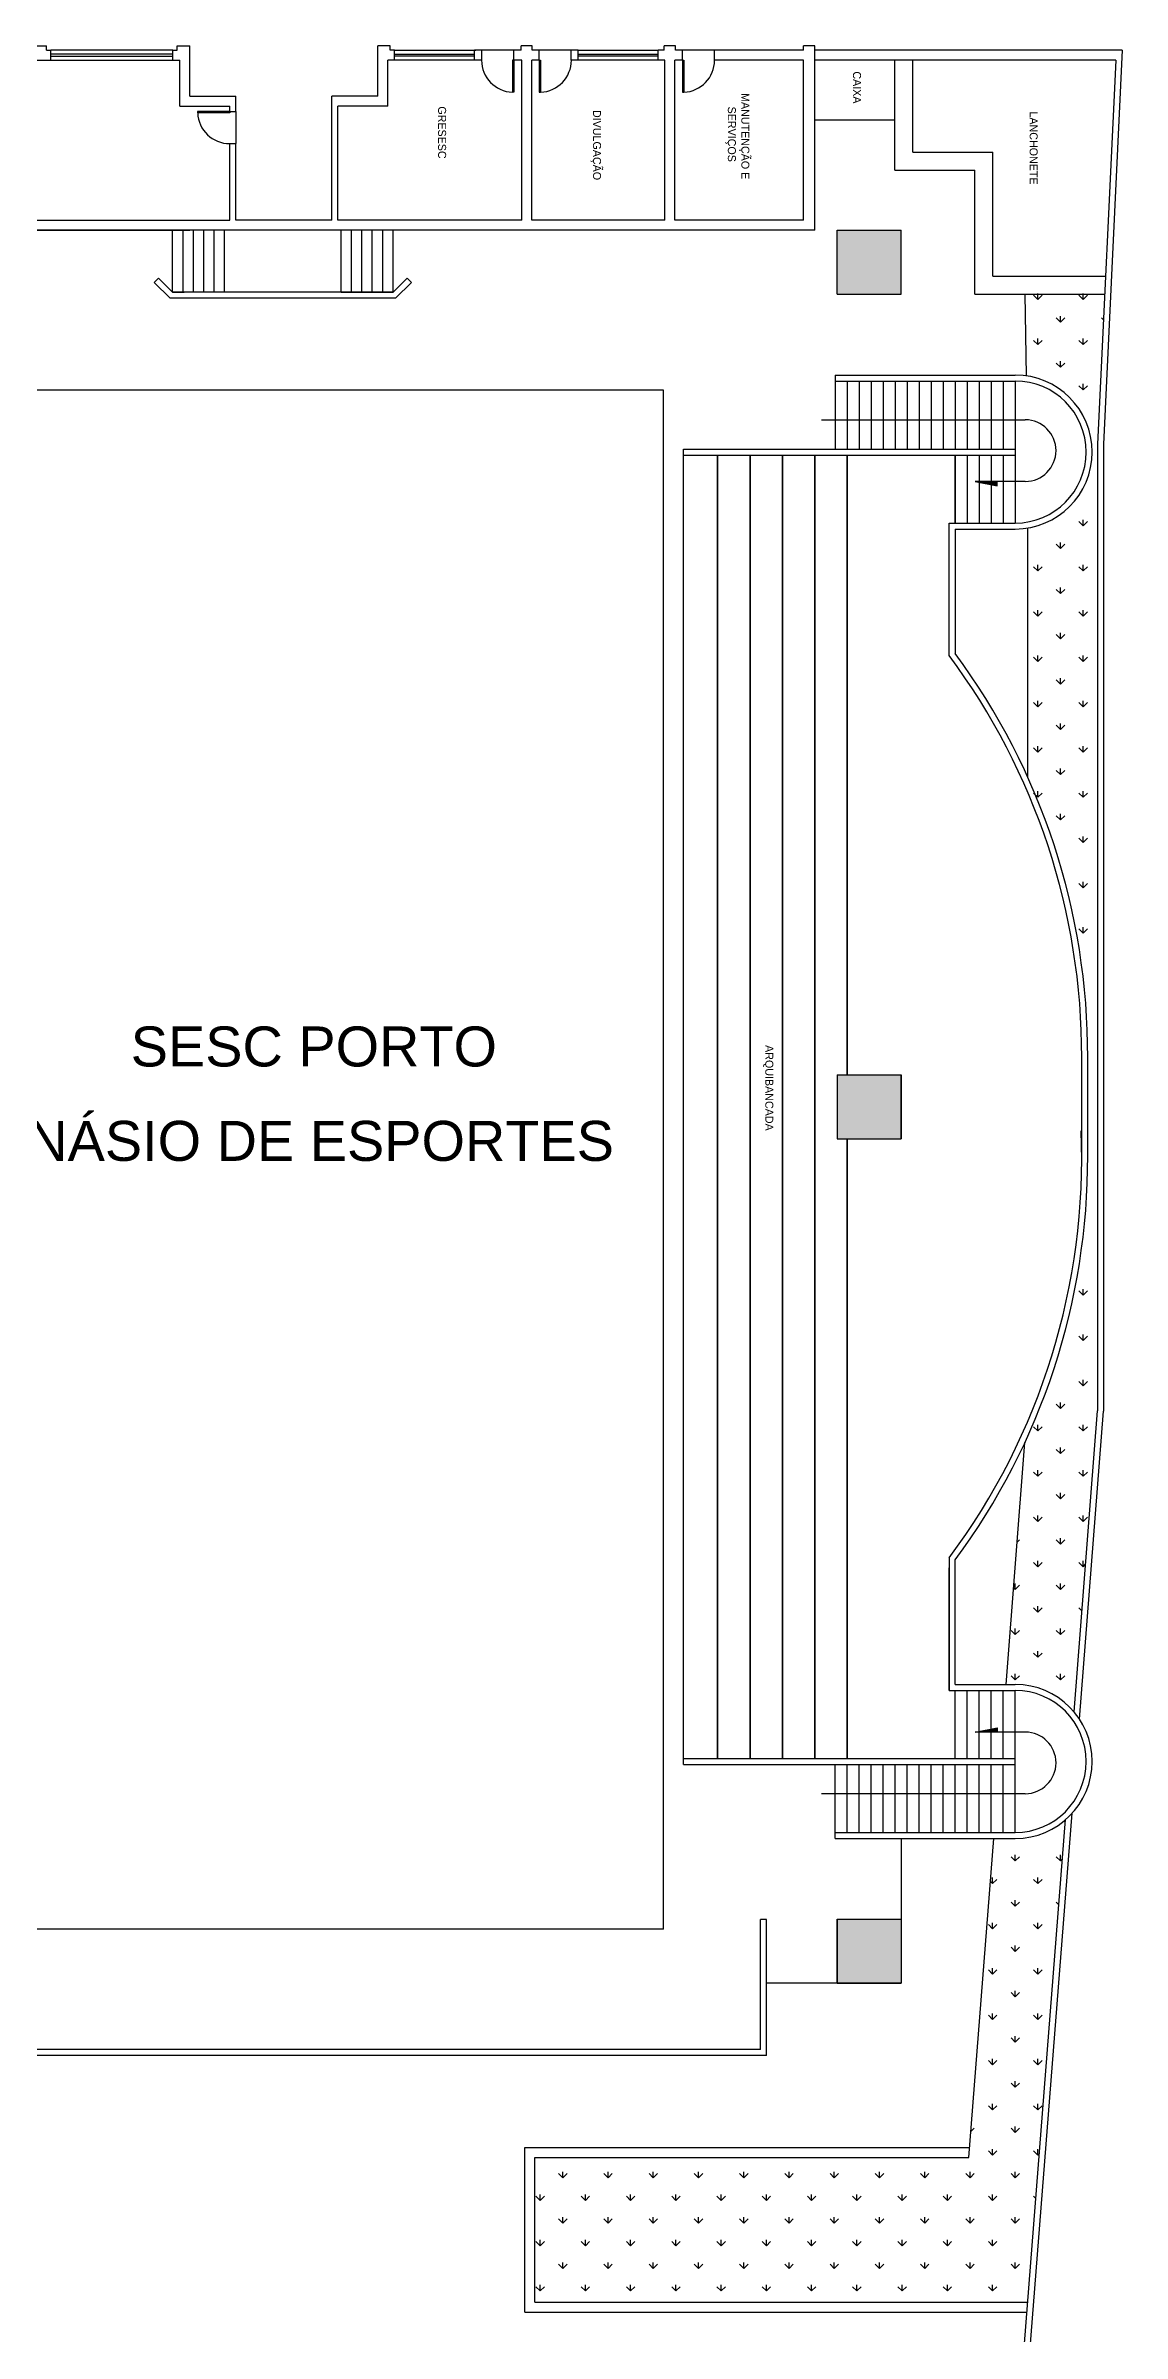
# Model space of a CAD drawing. Extents: x 346 to 515, y 162 to 297.
# Drawn here: x 384.5 to 411.4, y 192.2 to 249.4 of the extents above; entities that cross this region are included whole.
import ezdxf

# ---------------------------------------------------------------- set-up
doc = ezdxf.new("R2010")
doc.units = 0
doc.header["$LTSCALE"] = 35
doc.layers.get('0').update_dxf_attribs({"linetype": 'CONTINUOUS'})
for name, color, linetype in [('COTA', 13, 'CONTINUOUS'), ('ESQUADRIA-FINA', 1, 'CONTINUOUS'), ('ESQUADRIA-GROSSA', 5, 'CONTINUOUS'), ('HACHURA-PLANTAS', 3, 'CONTINUOUS'), ('TEXTO', 2, 'CONTINUOUS'), ('TEXTO-FINO', 5, 'CONTINUOUS')]:
    doc.layers.add(name, color=color, linetype=linetype)
doc.styles.add('ARIAL', font='arial.ttf')

msp = doc.modelspace()

# ---------------------------------------------------------------- hatches: boundary and pattern name
for points in [[(404.27616, 244.81612), (404.27616, 243.21612), (405.87616, 243.21612), (405.87616, 244.81612)], [(405.87616, 222.10612), (405.87616, 223.70612), (404.27616, 223.70612), (404.27616, 222.10612)], [(405.87616, 200.99612), (405.87616, 202.59612), (404.27616, 202.59612), (404.27616, 200.99612)]]:
    msp.add_hatch(color=256).paths.add_polyline_path(points)
at = {"layer": 'ESQUADRIA-FINA'}
h = msp.add_hatch(color=256, dxfattribs=at)
h.paths.add_polyline_path([(408.14335, 238.45448), (408.27415, 238.4291), (408.27415, 238.53602), (408.14335, 238.53602)])
h.paths.add_polyline_path([(408.14335, 238.45448), (408.14335, 238.53602), (407.86335, 238.53602), (407.86335, 238.50881)])
h.paths.add_polyline_path([(407.86335, 238.50881), (407.86335, 238.53602), (407.72311, 238.53602)])
h = msp.add_hatch(color=256, dxfattribs=at)
h.paths.add_polyline_path([(408.14335, 207.35775), (408.27415, 207.38313), (408.27415, 207.27621), (408.14335, 207.27621)])
h.paths.add_polyline_path([(408.14335, 207.35775), (408.14335, 207.27621), (407.86335, 207.27621), (407.86335, 207.30342)])
h.paths.add_polyline_path([(407.86335, 207.30342), (407.86335, 207.27621), (407.72311, 207.27621)])

# ---------------------------------------------------------------- linework, layer by layer
for p, q in [((384.2218, 249.42612), (384.5018, 249.42612)), ((384.5018, 249.31612), (384.5018, 249.42612)), ((384.5018, 249.31612), (384.61062, 249.31612)), ((384.61062, 249.06612), (384.61062, 249.31612)), ((387.66321, 249.06612), (387.66321, 249.31612)), ((387.66321, 249.31612), (387.7718, 249.31612)), ((387.7718, 249.42612), (388.08616, 249.42612)), ((387.7718, 249.31612), (387.7718, 249.42612)), ((388.08616, 248.9384), (388.08616, 249.42612)), ((388.08616, 248.16612), (388.08616, 249.42612)), ((388.08616, 249.04432), (388.08616, 249.42612)), ((388.08616, 248.16612), (388.08616, 249.31612)), ((392.78616, 248.16612), (392.78616, 249.42612)), ((392.78616, 248.16612), (392.78616, 249.42612)), ((393.10051, 249.42612), (392.78616, 249.42612)), ((393.10051, 249.42612), (392.78616, 249.42612)), ((392.78616, 248.16612), (392.78616, 249.31612)), ((393.10051, 249.31612), (393.10051, 249.42612)), ((393.10051, 249.31612), (393.10051, 249.42612)), ((393.2091, 249.31612), (393.10051, 249.31612)), ((393.2091, 249.31612), (393.10051, 249.31612)), ((393.2091, 249.06612), (393.2091, 249.31612)), ((393.2091, 249.06612), (393.2091, 249.31612)), ((393.24066, 249.31612), (395.24066, 249.31612)), ((395.2091, 249.06612), (395.2091, 249.31612)), ((395.38673, 249.31612), (395.2091, 249.31612)), ((395.38673, 249.06612), (395.38673, 249.31612)), ((396.18673, 249.06612), (396.18673, 249.31612)), ((396.37051, 249.31612), (396.18673, 249.31612)), ((396.65051, 249.42612), (396.37051, 249.42612)), ((396.37051, 249.31612), (396.37051, 249.42612)), ((396.65051, 249.31612), (396.65051, 249.42612)), ((396.82616, 249.31612), (396.65051, 249.31612)), ((396.82616, 249.06612), (396.82616, 249.31612)), ((397.62616, 249.06612), (397.62616, 249.31612)), ((397.7955, 249.31612), (397.62616, 249.31612)), ((397.7955, 249.06612), (397.7955, 249.31612)), ((399.7955, 249.06612), (399.7955, 249.31612)), ((399.95051, 249.31612), (399.7955, 249.31612)), ((400.23051, 249.42612), (399.95051, 249.42612)), ((399.95051, 249.31612), (399.95051, 249.42612)), ((400.23051, 249.31612), (400.23051, 249.42612)), ((400.40616, 249.31612), (400.23051, 249.31612)), ((400.40616, 249.06612), (400.40616, 249.31612)), ((401.20616, 249.06612), (401.20616, 249.31612)), ((403.43616, 249.31612), (401.20616, 249.31612)), ((403.43616, 249.31612), (403.43616, 249.42612)), ((403.71771, 249.42612), (403.43616, 249.42612)), ((403.71771, 244.81612), (403.71771, 249.42612)), ((411.40386, 249.31612), (403.71771, 249.31612)), ((384.04616, 249.06612), (384.61062, 249.06612)), ((387.66321, 249.06612), (387.83616, 249.06612)), ((387.83616, 247.91612), (387.83616, 249.06612)), ((393.2091, 249.06612), (393.03616, 249.06612)), ((393.03616, 247.91612), (393.03616, 249.06612)), ((393.2091, 249.06612), (393.03616, 249.06612)), ((393.03616, 247.91612), (393.03616, 249.06612)), ((395.38673, 249.06612), (395.2091, 249.06612)), ((396.38616, 249.06612), (396.18673, 249.06612)), ((396.38616, 245.06612), (396.38616, 249.06612)), ((396.63616, 245.06612), (396.63616, 249.06612)), ((396.82616, 249.06612), (396.63616, 249.06612)), ((397.7955, 249.06612), (397.62616, 249.06612)), ((399.96616, 249.06612), (399.7955, 249.06612)), ((399.96616, 245.06612), (399.96616, 249.06612)), ((400.21616, 245.06612), (400.21616, 249.06612)), ((400.40616, 249.06612), (400.21616, 249.06612)), ((403.43616, 249.06612), (401.20616, 249.06612)), ((403.43616, 245.06612), (403.43616, 249.06612)), ((411.24197, 249.06612), (403.71771, 249.06612)), ((387.83616, 247.91612), (387.83616, 248.24432)), ((388.08616, 248.16612), (389.23616, 248.16612)), ((389.23616, 247.78138), (389.23616, 248.16612)), ((391.63616, 245.06612), (391.63616, 248.16612)), ((392.78616, 248.16612), (391.63616, 248.16612)), ((387.83616, 247.91612), (389.08616, 247.91612)), ((389.08616, 247.78138), (389.08616, 247.91612)), ((389.08616, 247.78138), (389.23616, 247.78138)), ((391.78616, 245.06612), (391.78616, 247.91612)), ((393.03616, 247.91612), (391.78616, 247.91612)), ((389.08616, 245.06612), (389.08616, 246.98138)), ((389.08616, 246.98138), (389.23616, 246.98138)), ((389.08616, 246.98138), (389.23616, 246.98138)), ((389.23616, 245.06612), (389.23616, 246.98138)), ((376.59616, 244.81612), (388.08616, 244.81612)), ((389.23616, 244.81612), (377.18616, 244.81612)), ((380.90616, 245.06612), (389.08616, 245.06612)), ((403.71771, 244.81612), (389.08616, 244.81612)), ((391.63616, 245.06612), (389.23616, 245.06612)), ((396.38616, 245.06612), (391.78616, 245.06612)), ((399.96616, 245.06612), (396.63616, 245.06612)), ((403.43616, 245.06612), (400.21616, 245.06612)), ((404.27616, 243.21612), (404.27616, 244.81612)), ((404.27616, 244.81612), (405.87616, 244.81612)), ((405.87616, 243.21612), (405.87616, 244.81612)), ((387.30519, 243.61834), (387.19912, 243.51228)), ((387.65874, 243.26479), (387.30519, 243.61834)), ((393.17116, 243.26479), (393.52471, 243.61834)), ((393.52471, 243.61834), (393.63078, 243.51228)), ((387.59661, 243.11479), (387.19912, 243.51228)), ((393.23329, 243.11479), (387.59661, 243.11479)), ((393.17116, 243.26479), (387.65874, 243.26479)), ((393.23329, 243.11479), (393.63078, 243.51228)), ((404.27616, 243.21612), (405.87616, 243.21612)), ((404.22616, 241.19612), (408.72616, 241.19612)), ((404.22616, 241.19612), (404.22616, 239.34612)), ((404.22616, 241.04612), (408.72616, 241.04612)), ((404.52616, 241.04612), (404.52616, 239.34612)), ((404.82616, 241.04612), (404.82616, 239.34612)), ((405.12616, 241.04612), (405.12616, 239.34612)), ((405.42616, 241.04612), (405.42616, 239.34612)), ((405.72616, 241.04612), (405.72616, 239.34612)), ((406.02616, 241.04612), (406.02616, 239.34612)), ((406.32616, 241.04612), (406.32616, 239.34612)), ((406.62616, 241.04612), (406.62616, 239.34612)), ((406.92616, 241.04612), (406.92616, 239.34612)), ((407.22616, 241.04612), (407.22616, 239.34612)), ((407.52616, 241.04612), (407.52616, 239.34612)), ((407.82616, 241.04612), (407.82616, 239.34612)), ((408.12616, 241.04612), (408.12616, 239.34612)), ((408.42616, 241.04612), (408.42616, 239.34612)), ((408.72616, 241.04612), (408.72616, 237.49612)), ((400.43616, 239.34612), (408.72616, 239.34612)), ((400.43616, 239.19612), (408.72616, 239.19612)), ((402.09616, 239.19612), (402.09616, 235.41303)), ((407.22616, 239.19612), (407.22616, 237.49612)), ((407.22616, 237.49612), (407.22616, 239.19612)), ((407.52616, 239.19612), (407.52616, 237.49612)), ((407.82616, 239.19612), (407.82616, 237.49612)), ((408.12616, 239.19612), (408.12616, 237.49612)), ((408.42616, 239.19612), (408.42616, 237.49612)), ((404.52616, 237.34612), (404.52616, 234.23189)), ((407.07616, 237.49612), (408.72616, 237.49612)), ((407.07616, 234.18229), (407.07616, 237.49612)), ((407.22616, 237.34612), (408.72616, 237.34612)), ((407.22616, 237.34612), (407.22616, 234.23189)), ((410.38899, 221.6761), (410.38899, 224.24251)), ((410.53899, 221.6761), (410.53899, 224.24251)), ((404.27616, 223.70612), (404.27616, 222.10612)), ((404.27616, 223.70612), (405.87616, 223.70612)), ((405.87616, 222.10612), (405.87616, 223.70612)), ((405.87616, 223.70612), (405.87616, 222.10612)), ((404.27616, 222.10612), (405.87616, 222.10612)), ((404.27616, 222.10612), (405.87616, 222.10612)), ((404.52616, 222.10612), (404.52616, 206.61612)), ((404.52616, 222.10612), (404.52616, 206.61612)), ((404.52616, 206.61612), (404.52616, 222.10612)), ((407.07616, 211.62995), (407.07616, 208.31612)), ((407.07616, 211.62995), (407.07616, 208.31612)), ((407.22616, 208.46612), (407.22616, 211.58034)), ((407.07616, 208.31612), (407.07616, 211.38083)), ((402.09616, 206.61612), (402.09616, 210.3992)), ((407.07616, 208.31612), (408.72616, 208.31612)), ((407.22616, 208.46612), (408.72616, 208.46612)), ((407.22616, 206.61612), (407.22616, 208.31612)), ((407.22616, 206.61612), (407.22616, 208.31612)), ((407.52616, 206.61612), (407.52616, 208.31612)), ((407.82616, 206.61612), (407.82616, 208.31612)), ((408.12616, 206.61612), (408.12616, 208.31612)), ((408.42616, 206.61612), (408.42616, 208.31612)), ((408.72616, 204.76612), (408.72616, 208.31612)), ((400.43616, 206.61612), (408.72616, 206.61612)), ((400.43616, 206.61612), (407.07616, 206.61612)), ((400.43616, 206.46612), (408.72616, 206.46612)), ((400.43616, 206.46612), (407.22616, 206.46612)), ((404.22616, 204.61612), (404.22616, 206.46612)), ((404.52616, 204.76612), (404.52616, 206.46612)), ((404.82616, 204.76612), (404.82616, 206.46612)), ((405.12616, 204.76612), (405.12616, 206.46612)), ((405.42616, 204.76612), (405.42616, 206.46612)), ((405.72616, 204.76612), (405.72616, 206.46612)), ((406.02616, 204.76612), (406.02616, 206.46612)), ((406.32616, 204.76612), (406.32616, 206.46612)), ((406.62616, 204.76612), (406.62616, 206.46612)), ((406.92616, 204.76612), (406.92616, 206.46612)), ((407.22616, 204.76612), (407.22616, 206.46612)), ((407.52616, 204.76612), (407.52616, 206.46612)), ((407.82616, 204.76612), (407.82616, 206.46612)), ((408.12616, 204.76612), (408.12616, 206.46612)), ((408.42616, 204.76612), (408.42616, 206.46612)), ((404.22616, 204.76612), (408.72616, 204.76612)), ((404.22616, 204.61612), (408.72616, 204.61612)), ((402.35616, 199.34612), (402.35616, 202.58799)), ((402.50616, 202.58799), (402.35616, 202.58799)), ((402.50616, 199.19612), (402.50616, 202.58799)), ((404.27616, 202.59612), (405.87616, 202.59612)), ((404.27616, 200.99612), (404.27616, 202.59612)), ((404.27616, 202.59612), (404.27616, 200.99612)), ((405.87616, 202.59612), (405.87616, 200.99612)), ((404.27616, 200.99612), (405.87616, 200.99612)), ((404.27616, 200.99612), (405.87616, 200.99612)), ((393.96616, 199.19612), (378.36616, 199.19612)), ((393.96616, 199.34612), (378.51616, 199.34612)), ((402.35616, 199.34612), (393.96616, 199.34612)), ((402.50616, 199.19612), (393.96616, 199.19612))]:
    msp.add_line(p, q)
for centre, radius, start, end in [((408.72616, 239.27112), 1.925, 270, 90), ((408.72616, 239.27112), 1.775, 270, 90), ((393.6614, 224.18932), 16.72768, 359.818618, 36.683279), ((393.6614, 224.18932), 16.87768, 359.819425, 36.514127), ((393.6614, 221.62291), 16.72768, 323.316721, 2.337116), ((393.6614, 221.62291), 16.87768, 323.485873, 0.180575), ((408.72616, 206.54112), 1.925, 270, 90), ((408.72616, 206.54112), 1.775, 270, 90)]:
    msp.add_arc(centre, radius, start, end)
at = {"layer": 'COTA'}
for p, q in [((400.43616, 206.46612), (400.43616, 239.34612)), ((401.28616, 206.61612), (401.28616, 239.19612)), ((401.28616, 239.19612), (401.28616, 206.61612)), ((402.09616, 206.61612), (402.09616, 239.19612)), ((402.09616, 239.19612), (402.09616, 206.61612)), ((402.90616, 206.61612), (402.90616, 239.19612)), ((402.90616, 239.19612), (402.90616, 206.61612)), ((403.71616, 206.61612), (403.71616, 239.19612)), ((403.71616, 239.19612), (403.71616, 206.61612)), ((404.52616, 239.19612), (404.52616, 223.70612)), ((404.52616, 223.70612), (404.52616, 239.19612))]:
    msp.add_line(p, q, dxfattribs=at)
at = {"layer": 'ESQUADRIA-FINA'}
for p, q in [((387.66321, 249.31612), (384.61062, 249.31612)), ((393.2091, 249.31612), (395.2091, 249.31612)), ((396.18673, 249.31612), (395.38673, 249.31612)), ((397.62616, 249.31612), (396.82616, 249.31612)), ((397.7955, 249.31612), (399.7955, 249.31612)), ((401.20616, 249.31612), (400.40616, 249.31612)), ((411.40386, 249.31612), (410.93771, 239.46612)), ((384.61062, 249.06612), (387.66321, 249.06612)), ((395.2091, 249.06612), (393.2091, 249.06612)), ((399.7955, 249.06612), (397.7955, 249.06612)), ((405.71771, 246.31612), (405.71771, 249.06612)), ((406.16771, 246.76612), (406.16771, 249.06612)), ((411.24197, 249.06612), (410.78771, 239.46612)), ((389.23616, 247.78138), (389.23616, 246.98138)), ((405.71771, 247.56612), (403.71771, 247.56612)), ((406.16771, 246.76612), (408.16771, 246.76612)), ((408.16771, 243.66612), (408.16771, 246.76612)), ((405.71771, 246.31612), (407.71771, 246.31612)), ((407.71771, 243.21612), (407.71771, 246.31612)), ((387.65874, 243.26479), (387.65874, 244.81612)), ((387.65874, 243.26479), (387.65874, 244.81612)), ((387.91874, 243.26479), (387.91874, 244.81612)), ((388.17874, 243.26479), (388.17874, 244.81612)), ((388.43874, 243.26479), (388.43874, 244.81612)), ((388.69874, 243.26479), (388.69874, 244.81612)), ((388.95874, 243.26479), (388.95874, 244.81612)), ((391.87116, 243.26479), (391.87116, 244.81612)), ((391.87116, 243.26479), (391.87116, 244.81612)), ((392.13116, 243.26479), (392.13116, 244.81612)), ((392.39116, 243.26479), (392.39116, 244.81612)), ((392.65116, 243.26479), (392.65116, 244.81612)), ((392.91116, 243.26479), (392.91116, 244.81612)), ((393.17116, 243.26479), (393.17116, 244.81612)), ((408.16771, 243.66612), (410.98645, 243.66612)), ((387.65874, 243.26479), (387.9467, 243.26479)), ((391.87116, 243.26479), (387.9467, 243.26479)), ((391.87116, 243.26479), (393.17116, 243.26479)), ((391.87116, 243.26479), (393.17116, 243.26479)), ((407.71771, 243.21612), (410.96516, 243.21612)), ((409.00778, 241.1754), (408.97204, 243.21612)), ((399.93616, 240.81612), (380.93616, 240.81612)), ((399.93616, 202.34612), (399.93616, 240.81612)), ((403.88278, 240.07483), (408.9772, 240.07483)), ((410.78771, 239.46612), (410.78771, 215.30367)), ((410.93771, 239.46612), (410.93771, 215.29781)), ((407.72311, 238.53602), (408.27415, 238.4291)), ((408.9772, 238.53602), (407.72311, 238.53602)), ((408.27415, 238.4291), (408.27415, 238.53602)), ((409.03771, 237.3715), (409.03771, 231.14812)), ((410.19835, 207.78139), (410.78771, 215.30367)), ((410.33451, 207.59886), (410.93771, 215.29781)), ((408.49663, 208.46612), (408.9708, 214.51812)), ((407.72311, 207.27621), (408.27415, 207.38313)), ((408.9772, 207.27621), (407.72311, 207.27621)), ((408.27415, 207.38313), (408.27415, 207.27621)), ((403.88278, 205.7374), (408.9772, 205.7374)), ((408.73733, 189.13389), (409.98722, 205.0867)), ((408.88714, 189.12552), (410.15015, 205.24579)), ((405.87616, 204.61612), (405.87616, 200.99612)), ((407.57055, 196.64612), (408.19499, 204.61612)), ((399.93616, 202.34612), (380.93616, 202.34612)), ((405.87616, 200.99612), (402.50616, 200.99612)), ((396.46771, 196.89612), (407.59013, 196.89612)), ((396.46771, 192.77612), (396.46771, 196.89612)), ((396.71771, 196.64612), (407.57055, 196.64612)), ((396.71771, 193.02612), (396.71771, 196.64612)), ((396.46771, 192.77612), (409.0227, 192.77612)), ((396.71771, 193.02612), (409.04229, 193.02612))]:
    msp.add_line(p, q, dxfattribs=at)
for centre, radius, start, end in [((396.18673, 249.06612), 0.80267, 180, 267.543714), ((396.82616, 249.06612), 0.80267, 272.456286, 0), ((400.40616, 249.06612), 0.80267, 272.456286, 0), ((389.08616, 247.78138), 0.80267, 182.456286, 270), ((408.9772, 239.30602), 0.77, 270, 90), ((408.9772, 206.50621), 0.77, 270, 90)]:
    msp.add_arc(centre, radius, start, end, dxfattribs=at)
at = {"layer": 'ESQUADRIA-GROSSA'}
for p, q in [((387.66321, 249.21612), (384.61062, 249.21612)), ((384.61062, 249.16612), (387.66321, 249.16612)), ((393.2091, 249.21612), (395.2091, 249.21612)), ((395.2091, 249.16612), (393.2091, 249.16612)), ((396.18673, 249.06612), (396.15233, 249.06612)), ((396.15233, 249.06612), (396.15233, 248.26345)), ((396.18673, 249.06612), (396.18673, 248.26345)), ((396.82616, 249.06612), (396.86056, 249.06612)), ((396.82616, 249.06612), (396.82616, 248.26345)), ((396.86056, 249.06612), (396.86056, 248.26345)), ((397.7955, 249.21612), (399.7955, 249.21612)), ((399.7955, 249.16612), (397.7955, 249.16612)), ((400.40616, 249.06612), (400.44056, 249.06612)), ((400.40616, 249.06612), (400.40616, 248.26345)), ((400.44056, 249.06612), (400.44056, 248.26345)), ((396.18673, 248.26345), (396.15233, 248.26345)), ((396.82616, 248.26345), (396.86056, 248.26345)), ((400.40616, 248.26345), (400.44056, 248.26345)), ((389.08616, 247.78138), (388.28349, 247.78138)), ((388.28349, 247.78138), (388.28349, 247.74698)), ((389.08616, 247.74698), (388.28349, 247.74698)), ((389.08616, 247.78138), (389.08616, 247.74698))]:
    msp.add_line(p, q, dxfattribs=at)
at = {"layer": 'HACHURA-PLANTAS'}
for p, q in [((409.29349, 243.08625), (409.18742, 243.19232)), ((409.29349, 243.08625), (409.29349, 243.23625)), ((409.29349, 243.08625), (409.39956, 243.19232)), ((410.42486, 243.08625), (410.31879, 243.19232)), ((410.42486, 243.08625), (410.42486, 243.23625)), ((410.42486, 243.08625), (410.53093, 243.19232)), ((409.85918, 242.52057), (409.75311, 242.62663)), ((409.85918, 242.52057), (409.85918, 242.67057)), ((409.85918, 242.52057), (409.96524, 242.62663)), ((410.93488, 242.57623), (410.88448, 242.62663)), ((409.29349, 241.95488), (409.18742, 242.06095)), ((409.29349, 241.95488), (409.29349, 242.10488)), ((409.29349, 241.95488), (409.39956, 242.06095)), ((410.42486, 241.95488), (410.31879, 242.06095)), ((410.42486, 241.95488), (410.42486, 242.10488)), ((410.42486, 241.95488), (410.53093, 242.06095)), ((409.85918, 241.3892), (409.75311, 241.49526)), ((409.85918, 241.3892), (409.85918, 241.5392)), ((409.85918, 241.3892), (409.96524, 241.49526)), ((410.42486, 240.82351), (410.31879, 240.92958)), ((410.42486, 240.82351), (410.42486, 240.97351)), ((410.42486, 240.82351), (410.53093, 240.92958)), ((410.42486, 237.4294), (410.31879, 237.53546)), ((410.42486, 237.4294), (410.42486, 237.5794)), ((410.42486, 237.4294), (410.53093, 237.53546)), ((409.85918, 236.86371), (409.75311, 236.96978)), ((409.85918, 236.86371), (409.85918, 237.01371)), ((409.85918, 236.86371), (409.96524, 236.96978)), ((409.29349, 236.29803), (409.18742, 236.40409)), ((409.29349, 236.29803), (409.29349, 236.44803)), ((409.29349, 236.29803), (409.39956, 236.40409)), ((410.42486, 236.29803), (410.31879, 236.40409)), ((410.42486, 236.29803), (410.42486, 236.44803)), ((410.42486, 236.29803), (410.53093, 236.40409)), ((409.85918, 235.73234), (409.75311, 235.83841)), ((409.85918, 235.73234), (409.85918, 235.88234)), ((409.85918, 235.73234), (409.96524, 235.83841)), ((409.29349, 235.16666), (409.18742, 235.27272)), ((409.29349, 235.16666), (409.29349, 235.31666)), ((409.29349, 235.16666), (409.39956, 235.27272)), ((410.42486, 235.16666), (410.31879, 235.27272)), ((410.42486, 235.16666), (410.42486, 235.31666)), ((410.42486, 235.16666), (410.53093, 235.27272)), ((409.85918, 234.60097), (409.75311, 234.70704)), ((409.85918, 234.60097), (409.85918, 234.75097)), ((409.85918, 234.60097), (409.96524, 234.70704)), ((409.29349, 234.03529), (409.18742, 234.14135)), ((409.29349, 234.03529), (409.29349, 234.18529)), ((409.29349, 234.03529), (409.39956, 234.14135)), ((410.42486, 234.03529), (410.31879, 234.14135)), ((410.42486, 234.03529), (410.42486, 234.18529)), ((410.42486, 234.03529), (410.53093, 234.14135)), ((409.85918, 233.4696), (409.75311, 233.57567)), ((409.85918, 233.4696), (409.85918, 233.6196)), ((409.85918, 233.4696), (409.96524, 233.57567)), ((409.29349, 232.90391), (409.18742, 233.00998)), ((409.29349, 232.90391), (409.29349, 233.05391)), ((409.29349, 232.90391), (409.39956, 233.00998)), ((410.42486, 232.90391), (410.31879, 233.00998)), ((410.42486, 232.90391), (410.42486, 233.05391)), ((410.42486, 232.90391), (410.53093, 233.00998)), ((409.85918, 232.33823), (409.75311, 232.44429)), ((409.85918, 232.33823), (409.85918, 232.48823)), ((409.85918, 232.33823), (409.96524, 232.44429)), ((409.29349, 231.77254), (409.18742, 231.87861)), ((409.29349, 231.77254), (409.29349, 231.92254)), ((409.29349, 231.77254), (409.39956, 231.87861)), ((410.42486, 231.77254), (410.31879, 231.87861)), ((410.42486, 231.77254), (410.42486, 231.92254)), ((410.42486, 231.77254), (410.53093, 231.87861)), ((409.85918, 231.20686), (409.75311, 231.31292)), ((409.85918, 231.20686), (409.85918, 231.35686)), ((409.85918, 231.20686), (409.96524, 231.31292)), ((409.29349, 230.64117), (409.18742, 230.74724)), ((409.29349, 230.64117), (409.29349, 230.79117)), ((409.29349, 230.64117), (409.39956, 230.74724)), ((410.42486, 230.64117), (410.31879, 230.74724)), ((410.42486, 230.64117), (410.42486, 230.79117)), ((410.42486, 230.64117), (410.53093, 230.74724)), ((409.85918, 230.07549), (409.75311, 230.18155)), ((409.85918, 230.07549), (409.85918, 230.22549)), ((409.85918, 230.07549), (409.96524, 230.18155)), ((410.42486, 229.5098), (410.31879, 229.61587)), ((410.42486, 229.5098), (410.42486, 229.6598)), ((410.42486, 229.5098), (410.53093, 229.61587)), ((410.42486, 228.37843), (410.31879, 228.4845)), ((410.42486, 228.37843), (410.42486, 228.52843)), ((410.42486, 228.37843), (410.53093, 228.4845)), ((410.42486, 227.24706), (410.31879, 227.35313)), ((410.42486, 227.24706), (410.42486, 227.39706)), ((410.42486, 227.24706), (410.53093, 227.35313)), ((410.42486, 218.19609), (410.31879, 218.30216)), ((410.42486, 218.19609), (410.42486, 218.34609)), ((410.42486, 218.19609), (410.53093, 218.30216)), ((410.42486, 217.06472), (410.31879, 217.17079)), ((410.42486, 217.06472), (410.42486, 217.21472)), ((410.42486, 217.06472), (410.53093, 217.17079)), ((410.42486, 215.93335), (410.31879, 216.03942)), ((410.42486, 215.93335), (410.42486, 216.08335)), ((410.42486, 215.93335), (410.53093, 216.03942)), ((409.85918, 215.36767), (409.75311, 215.47373)), ((409.85918, 215.36767), (409.85918, 215.51767)), ((409.85918, 215.36767), (409.96524, 215.47373)), ((409.29349, 214.80198), (409.18742, 214.90805)), ((409.29349, 214.80198), (409.29349, 214.95198)), ((409.29349, 214.80198), (409.39956, 214.90805)), ((410.42486, 214.80198), (410.31879, 214.90805)), ((410.42486, 214.80198), (410.42486, 214.95198)), ((410.42486, 214.80198), (410.53093, 214.90805)), ((409.85918, 214.2363), (409.75311, 214.34236)), ((409.85918, 214.2363), (409.85918, 214.3863)), ((409.85918, 214.2363), (409.96524, 214.34236)), ((409.29349, 213.67061), (409.18742, 213.77668)), ((409.29349, 213.67061), (409.29349, 213.82061)), ((409.29349, 213.67061), (409.39956, 213.77668)), ((410.42486, 213.67061), (410.31879, 213.77668)), ((410.42486, 213.67061), (410.42486, 213.82061)), ((410.42486, 213.67061), (410.53093, 213.77668)), ((409.85918, 213.10492), (409.75311, 213.21099)), ((409.85918, 213.10492), (409.85918, 213.25492)), ((409.85918, 213.10492), (409.96524, 213.21099)), ((409.29349, 212.53924), (409.18742, 212.64531)), ((409.29349, 212.53924), (409.29349, 212.68924)), ((409.29349, 212.53924), (409.39956, 212.64531)), ((410.42486, 212.53924), (410.31879, 212.64531)), ((410.42486, 212.53924), (410.42486, 212.68924)), ((410.42486, 212.53924), (410.53093, 212.64531)), ((408.77515, 212.0209), (408.83387, 212.07962)), ((409.29349, 211.40787), (409.29349, 211.55787)), ((409.85918, 211.97355), (409.75311, 212.07962)), ((409.85918, 211.97355), (409.85918, 212.12355)), ((409.85918, 211.97355), (409.96524, 212.07962)), ((410.42486, 211.40787), (410.42486, 211.55787)), ((408.7278, 210.84218), (408.7278, 210.99218)), ((409.29349, 211.40787), (409.18742, 211.51393)), ((409.29349, 211.40787), (409.39956, 211.51393)), ((409.85918, 210.84218), (409.85918, 210.99218)), ((410.42486, 211.40787), (410.31879, 211.51393)), ((410.42486, 211.40787), (410.48738, 211.47039)), ((408.7278, 210.84218), (408.68607, 210.88392)), ((408.7278, 210.84218), (408.83387, 210.94825)), ((409.29349, 210.32154), (409.29349, 210.4265)), ((409.85918, 210.84218), (409.75311, 210.94825)), ((409.85918, 210.84218), (409.96524, 210.94825)), ((408.7278, 209.71081), (408.7278, 209.86081)), ((409.21001, 210.35998), (409.18742, 210.38256)), ((409.29349, 210.2765), (409.21001, 210.35998)), ((409.29349, 210.2765), (409.29349, 210.32154)), ((409.29349, 210.2765), (409.32433, 210.30734)), ((409.32433, 210.30734), (409.39956, 210.38256)), ((409.85918, 209.71081), (409.85918, 209.86081)), ((410.39609, 210.30527), (410.31879, 210.38256)), ((408.7278, 209.71081), (408.62174, 209.81688)), ((408.7278, 209.71081), (408.83387, 209.81688)), ((409.29349, 209.14513), (409.29349, 209.29513)), ((409.85918, 209.71081), (409.75311, 209.81688)), ((409.85918, 209.71081), (409.96524, 209.81688)), ((408.7278, 208.57944), (408.7278, 208.72944)), ((409.29349, 209.14513), (409.18742, 209.25119)), ((409.29349, 209.14513), (409.39956, 209.25119)), ((409.85918, 208.57944), (409.85918, 208.72944)), ((408.7278, 208.57944), (408.62174, 208.68551)), ((408.7278, 208.57944), (408.83387, 208.68551)), ((409.85918, 208.57944), (409.75311, 208.68551)), ((409.85918, 208.57944), (409.96524, 208.68551)), ((408.7278, 204.05396), (408.62174, 204.16002)), ((408.7278, 204.05396), (408.7278, 204.20396)), ((408.7278, 204.05396), (408.83387, 204.16002)), ((409.85918, 204.05396), (409.75311, 204.16002)), ((409.85918, 204.05396), (409.85918, 204.20396)), ((408.16212, 203.48827), (408.16212, 203.63827)), ((408.16212, 203.48827), (408.26819, 203.59434)), ((409.29349, 203.48827), (409.18742, 203.59434)), ((409.29349, 203.48827), (409.29349, 203.63827)), ((409.29349, 203.48827), (409.39956, 203.59434)), ((409.85918, 204.05396), (409.91031, 204.1051)), ((408.16212, 203.48827), (408.11066, 203.53974)), ((408.7278, 202.92259), (408.62174, 203.02865)), ((408.7278, 202.92259), (408.7278, 203.07259)), ((408.7278, 202.92259), (408.83387, 203.02865)), ((409.82068, 202.96108), (409.75311, 203.02865)), ((408.16212, 202.3569), (408.05605, 202.46297)), ((408.16212, 202.3569), (408.16212, 202.5069)), ((408.16212, 202.3569), (408.26819, 202.46297)), ((409.29349, 202.3569), (409.18742, 202.46297)), ((409.29349, 202.3569), (409.29349, 202.5069)), ((409.29349, 202.3569), (409.39956, 202.46297)), ((408.7278, 201.79122), (408.62174, 201.89728)), ((408.7278, 201.79122), (408.7278, 201.94122)), ((408.7278, 201.79122), (408.83387, 201.89728)), ((408.16212, 201.22553), (408.05605, 201.3316)), ((408.16212, 201.22553), (408.16212, 201.37553)), ((408.16212, 201.22553), (408.26819, 201.3316)), ((409.29349, 201.22553), (409.18742, 201.3316)), ((409.29349, 201.22553), (409.29349, 201.37553)), ((409.29349, 201.22553), (409.39956, 201.3316)), ((408.7278, 200.65985), (408.62174, 200.76591)), ((408.7278, 200.65985), (408.7278, 200.80985)), ((408.7278, 200.65985), (408.83387, 200.76591)), ((408.16212, 200.09416), (408.05605, 200.20023)), ((408.16212, 200.09416), (408.16212, 200.24416)), ((408.16212, 200.09416), (408.26819, 200.20023)), ((409.29349, 200.09416), (409.18742, 200.20023)), ((409.29349, 200.09416), (409.29349, 200.24416)), ((409.29349, 200.09416), (409.39956, 200.20023)), ((408.7278, 199.52847), (408.62174, 199.63454)), ((408.7278, 199.52847), (408.7278, 199.67847)), ((408.7278, 199.52847), (408.83387, 199.63454)), ((408.16212, 198.96279), (408.05605, 199.06885)), ((408.16212, 198.96279), (408.16212, 199.11279)), ((408.16212, 198.96279), (408.26819, 199.06885)), ((409.29349, 198.96279), (409.18742, 199.06885)), ((409.29349, 198.96279), (409.29349, 199.11279)), ((409.29349, 198.96279), (409.39956, 199.06885)), ((408.7278, 198.3971), (408.62174, 198.50317)), ((408.7278, 198.3971), (408.7278, 198.5471)), ((408.7278, 198.3971), (408.83387, 198.50317)), ((408.16212, 197.83142), (408.05605, 197.93748)), ((408.16212, 197.83142), (408.16212, 197.98142)), ((408.16212, 197.83142), (408.26819, 197.93748)), ((409.29349, 197.83142), (409.18742, 197.93748)), ((409.29349, 197.83142), (409.29349, 197.98142)), ((409.29349, 197.83142), (409.39956, 197.93748)), ((407.62102, 197.29032), (407.7025, 197.3718)), ((408.7278, 197.26573), (408.62174, 197.3718)), ((408.7278, 197.26573), (408.7278, 197.41573)), ((408.7278, 197.26573), (408.83387, 197.3718)), ((408.16212, 196.70005), (408.05605, 196.80611)), ((408.16212, 196.70005), (408.16212, 196.85005)), ((408.16212, 196.70005), (408.26819, 196.80611)), ((409.29349, 196.70005), (409.18742, 196.80611)), ((409.29349, 196.70005), (409.29349, 196.85005)), ((409.29349, 196.70005), (409.33325, 196.73981)), ((397.4141, 196.13436), (397.30803, 196.24043)), ((397.4141, 196.13436), (397.4141, 196.28436)), ((397.4141, 196.13436), (397.52016, 196.24043)), ((398.54547, 196.13436), (398.4394, 196.24043)), ((398.54547, 196.13436), (398.54547, 196.28436)), ((398.54547, 196.13436), (398.65153, 196.24043)), ((399.67684, 196.13436), (399.57077, 196.24043)), ((399.67684, 196.13436), (399.67684, 196.28436)), ((399.67684, 196.13436), (399.7829, 196.24043)), ((400.80821, 196.13436), (400.70214, 196.24043)), ((400.80821, 196.13436), (400.80821, 196.28436)), ((400.80821, 196.13436), (400.91427, 196.24043)), ((401.93958, 196.13436), (401.83351, 196.24043)), ((401.93958, 196.13436), (401.93958, 196.28436)), ((401.93958, 196.13436), (402.04565, 196.24043)), ((403.07095, 196.13436), (402.96488, 196.24043)), ((403.07095, 196.13436), (403.07095, 196.28436)), ((403.07095, 196.13436), (403.17702, 196.24043)), ((404.20232, 196.13436), (404.09626, 196.24043)), ((404.20232, 196.13436), (404.20232, 196.28436)), ((404.20232, 196.13436), (404.30839, 196.24043)), ((405.33369, 196.13436), (405.22763, 196.24043)), ((405.33369, 196.13436), (405.33369, 196.28436)), ((405.33369, 196.13436), (405.43976, 196.24043)), ((406.46506, 196.13436), (406.359, 196.24043)), ((406.46506, 196.13436), (406.46506, 196.28436)), ((406.46506, 196.13436), (406.57113, 196.24043)), ((407.59643, 196.13436), (407.49037, 196.24043)), ((407.59643, 196.13436), (407.59643, 196.28436)), ((407.59643, 196.13436), (407.7025, 196.24043)), ((408.7278, 196.13436), (408.62174, 196.24043)), ((408.7278, 196.13436), (408.7278, 196.28436)), ((408.7278, 196.13436), (408.83387, 196.24043)), ((396.84841, 195.56868), (396.74234, 195.67474)), ((396.84841, 195.56868), (396.84841, 195.71868)), ((396.84841, 195.56868), (396.95448, 195.67474)), ((397.97978, 195.56868), (397.87372, 195.67474)), ((397.97978, 195.56868), (397.97978, 195.71868)), ((397.97978, 195.56868), (398.08585, 195.67474)), ((399.11115, 195.56868), (399.00509, 195.67474)), ((399.11115, 195.56868), (399.11115, 195.71868)), ((399.11115, 195.56868), (399.21722, 195.67474)), ((400.24252, 195.56868), (400.13646, 195.67474)), ((400.24252, 195.56868), (400.24252, 195.71868)), ((400.24252, 195.56868), (400.34859, 195.67474)), ((401.37389, 195.56868), (401.26783, 195.67474)), ((401.37389, 195.56868), (401.37389, 195.71868)), ((401.37389, 195.56868), (401.47996, 195.67474)), ((402.50527, 195.56868), (402.3992, 195.67474)), ((402.50527, 195.56868), (402.50527, 195.71868)), ((402.50527, 195.56868), (402.61133, 195.67474)), ((403.63664, 195.56868), (403.53057, 195.67474)), ((403.63664, 195.56868), (403.63664, 195.71868)), ((403.63664, 195.56868), (403.7427, 195.67474)), ((404.76801, 195.56868), (404.66194, 195.67474)), ((404.76801, 195.56868), (404.76801, 195.71868)), ((404.76801, 195.56868), (404.87407, 195.67474)), ((405.89938, 195.56868), (405.79331, 195.67474)), ((405.89938, 195.56868), (405.89938, 195.71868)), ((405.89938, 195.56868), (406.00544, 195.67474)), ((407.03075, 195.56868), (406.92468, 195.67474)), ((407.03075, 195.56868), (407.03075, 195.71868)), ((407.03075, 195.56868), (407.13681, 195.67474)), ((408.16212, 195.56868), (408.05605, 195.67474)), ((408.16212, 195.56868), (408.16212, 195.71868)), ((408.16212, 195.56868), (408.26819, 195.67474)), ((409.24527, 195.6169), (409.18742, 195.67474)), ((397.4141, 195.00299), (397.30803, 195.10906)), ((397.4141, 195.00299), (397.4141, 195.15299)), ((397.4141, 195.00299), (397.52016, 195.10906)), ((398.54547, 195.00299), (398.4394, 195.10906)), ((398.54547, 195.00299), (398.54547, 195.15299)), ((398.54547, 195.00299), (398.65153, 195.10906)), ((399.67684, 195.00299), (399.57077, 195.10906)), ((399.67684, 195.00299), (399.67684, 195.15299)), ((399.67684, 195.00299), (399.7829, 195.10906)), ((400.80821, 195.00299), (400.70214, 195.10906)), ((400.80821, 195.00299), (400.80821, 195.15299)), ((400.80821, 195.00299), (400.91427, 195.10906)), ((401.93958, 195.00299), (401.83351, 195.10906)), ((401.93958, 195.00299), (401.93958, 195.15299)), ((401.93958, 195.00299), (402.04565, 195.10906)), ((403.07095, 195.00299), (402.96488, 195.10906)), ((403.07095, 195.00299), (403.07095, 195.15299)), ((403.07095, 195.00299), (403.17702, 195.10906)), ((404.20232, 195.00299), (404.09626, 195.10906)), ((404.20232, 195.00299), (404.20232, 195.15299)), ((404.20232, 195.00299), (404.30839, 195.10906)), ((405.33369, 195.00299), (405.22763, 195.10906)), ((405.33369, 195.00299), (405.33369, 195.15299)), ((405.33369, 195.00299), (405.43976, 195.10906)), ((406.46506, 195.00299), (406.359, 195.10906)), ((406.46506, 195.00299), (406.46506, 195.15299)), ((406.46506, 195.00299), (406.57113, 195.10906)), ((407.59643, 195.00299), (407.49037, 195.10906)), ((407.59643, 195.00299), (407.59643, 195.15299)), ((407.59643, 195.00299), (407.7025, 195.10906)), ((408.7278, 195.00299), (408.62174, 195.10906)), ((408.7278, 195.00299), (408.7278, 195.15299)), ((408.7278, 195.00299), (408.83387, 195.10906)), ((396.84841, 194.43731), (396.74234, 194.54337)), ((396.84841, 194.43731), (396.84841, 194.58731)), ((396.84841, 194.43731), (396.95448, 194.54337)), ((397.97978, 194.43731), (397.87372, 194.54337)), ((397.97978, 194.43731), (397.97978, 194.58731)), ((397.97978, 194.43731), (398.08585, 194.54337)), ((399.11115, 194.43731), (399.00509, 194.54337)), ((399.11115, 194.43731), (399.11115, 194.58731)), ((399.11115, 194.43731), (399.21722, 194.54337)), ((400.24252, 194.43731), (400.13646, 194.54337)), ((400.24252, 194.43731), (400.24252, 194.58731)), ((400.24252, 194.43731), (400.34859, 194.54337)), ((401.37389, 194.43731), (401.26783, 194.54337)), ((401.37389, 194.43731), (401.37389, 194.58731)), ((401.37389, 194.43731), (401.47996, 194.54337)), ((402.50527, 194.43731), (402.3992, 194.54337)), ((402.50527, 194.43731), (402.50527, 194.58731)), ((402.50527, 194.43731), (402.61133, 194.54337)), ((403.63664, 194.43731), (403.53057, 194.54337)), ((403.63664, 194.43731), (403.63664, 194.58731)), ((403.63664, 194.43731), (403.7427, 194.54337)), ((404.76801, 194.43731), (404.66194, 194.54337)), ((404.76801, 194.43731), (404.76801, 194.58731)), ((404.76801, 194.43731), (404.87407, 194.54337)), ((405.89938, 194.43731), (405.79331, 194.54337)), ((405.89938, 194.43731), (405.89938, 194.58731)), ((405.89938, 194.43731), (406.00544, 194.54337)), ((407.03075, 194.43731), (406.92468, 194.54337)), ((407.03075, 194.43731), (407.03075, 194.58731)), ((407.03075, 194.43731), (407.13681, 194.54337)), ((408.16212, 194.43731), (408.05605, 194.54337)), ((408.16212, 194.43731), (408.16212, 194.58731)), ((408.16212, 194.43731), (408.26819, 194.54337)), ((397.4141, 193.87162), (397.30803, 193.97769)), ((397.4141, 193.87162), (397.4141, 194.02162)), ((397.4141, 193.87162), (397.52016, 193.97769)), ((398.54547, 193.87162), (398.4394, 193.97769)), ((398.54547, 193.87162), (398.54547, 194.02162)), ((398.54547, 193.87162), (398.65153, 193.97769)), ((399.67684, 193.87162), (399.57077, 193.97769)), ((399.67684, 193.87162), (399.67684, 194.02162)), ((399.67684, 193.87162), (399.7829, 193.97769)), ((400.80821, 193.87162), (400.70214, 193.97769)), ((400.80821, 193.87162), (400.80821, 194.02162)), ((400.80821, 193.87162), (400.91427, 193.97769)), ((401.93958, 193.87162), (401.83351, 193.97769)), ((401.93958, 193.87162), (401.93958, 194.02162)), ((401.93958, 193.87162), (402.04565, 193.97769)), ((403.07095, 193.87162), (402.96488, 193.97769)), ((403.07095, 193.87162), (403.07095, 194.02162)), ((403.07095, 193.87162), (403.17702, 193.97769)), ((404.20232, 193.87162), (404.09626, 193.97769)), ((404.20232, 193.87162), (404.20232, 194.02162)), ((404.20232, 193.87162), (404.30839, 193.97769)), ((405.33369, 193.87162), (405.22763, 193.97769)), ((405.33369, 193.87162), (405.33369, 194.02162)), ((405.33369, 193.87162), (405.43976, 193.97769)), ((406.46506, 193.87162), (406.359, 193.97769)), ((406.46506, 193.87162), (406.46506, 194.02162)), ((406.46506, 193.87162), (406.57113, 193.97769)), ((407.59643, 193.87162), (407.49037, 193.97769)), ((407.59643, 193.87162), (407.59643, 194.02162)), ((407.59643, 193.87162), (407.7025, 193.97769)), ((408.7278, 193.87162), (408.62174, 193.97769)), ((408.7278, 193.87162), (408.7278, 194.02162)), ((408.7278, 193.87162), (408.83387, 193.97769)), ((396.84841, 193.30593), (396.74234, 193.412)), ((396.84841, 193.30593), (396.84841, 193.45593)), ((396.84841, 193.30593), (396.95448, 193.412)), ((397.97978, 193.30593), (397.87372, 193.412)), ((397.97978, 193.30593), (397.97978, 193.45593)), ((397.97978, 193.30593), (398.08585, 193.412)), ((399.11115, 193.30593), (399.00509, 193.412)), ((399.11115, 193.30593), (399.11115, 193.45593)), ((399.11115, 193.30593), (399.21722, 193.412)), ((400.24252, 193.30593), (400.13646, 193.412)), ((400.24252, 193.30593), (400.24252, 193.45593)), ((400.24252, 193.30593), (400.34859, 193.412)), ((401.37389, 193.30593), (401.26783, 193.412)), ((401.37389, 193.30593), (401.37389, 193.45593)), ((401.37389, 193.30593), (401.47996, 193.412)), ((402.50527, 193.30593), (402.3992, 193.412)), ((402.50527, 193.30593), (402.50527, 193.45593)), ((402.50527, 193.30593), (402.61133, 193.412)), ((403.63664, 193.30593), (403.53057, 193.412)), ((403.63664, 193.30593), (403.63664, 193.45593)), ((403.63664, 193.30593), (403.7427, 193.412)), ((404.76801, 193.30593), (404.66194, 193.412)), ((404.76801, 193.30593), (404.76801, 193.45593)), ((404.76801, 193.30593), (404.87407, 193.412)), ((405.89938, 193.30593), (405.79331, 193.412)), ((405.89938, 193.30593), (405.89938, 193.45593)), ((405.89938, 193.30593), (406.00544, 193.412)), ((407.03075, 193.30593), (406.92468, 193.412)), ((407.03075, 193.30593), (407.03075, 193.45593)), ((407.03075, 193.30593), (407.13681, 193.412)), ((408.16212, 193.30593), (408.05605, 193.412)), ((408.16212, 193.30593), (408.16212, 193.45593)), ((408.16212, 193.30593), (408.26819, 193.412))]:
    msp.add_line(p, q, dxfattribs=at)

# ---------------------------------------------------------------- texts
at = {"layer": 'TEXTO', "style": 'ARIAL'}
for s, p in [('SESC PORTO', (386.60965, 223.91302)), ('GINÁSIO DE ESPORTES', (382.54835, 221.55329))]:
    msp.add_text(s, height=1, dxfattribs=at).set_placement(p)
at = {"layer": 'TEXTO-FINO'}
for s, p in [('CAIXA', (404.67074, 248.78541)), ('MANUTENÇÃO E ', (401.87871, 248.243)), ('GRESESC', (394.29596, 247.91194)), ('DIVULGAÇÃO', (398.16946, 247.82097)), ('SERVIÇOS', (401.5415, 247.90537)), ('LANCHONETE', (409.08798, 247.78403)), ('ARQUIBANCADA', (402.47804, 224.44727))]:
    msp.add_text(s, height=0.2, rotation=270, dxfattribs=at).set_placement(p)

doc.saveas('drawing.dxf')
